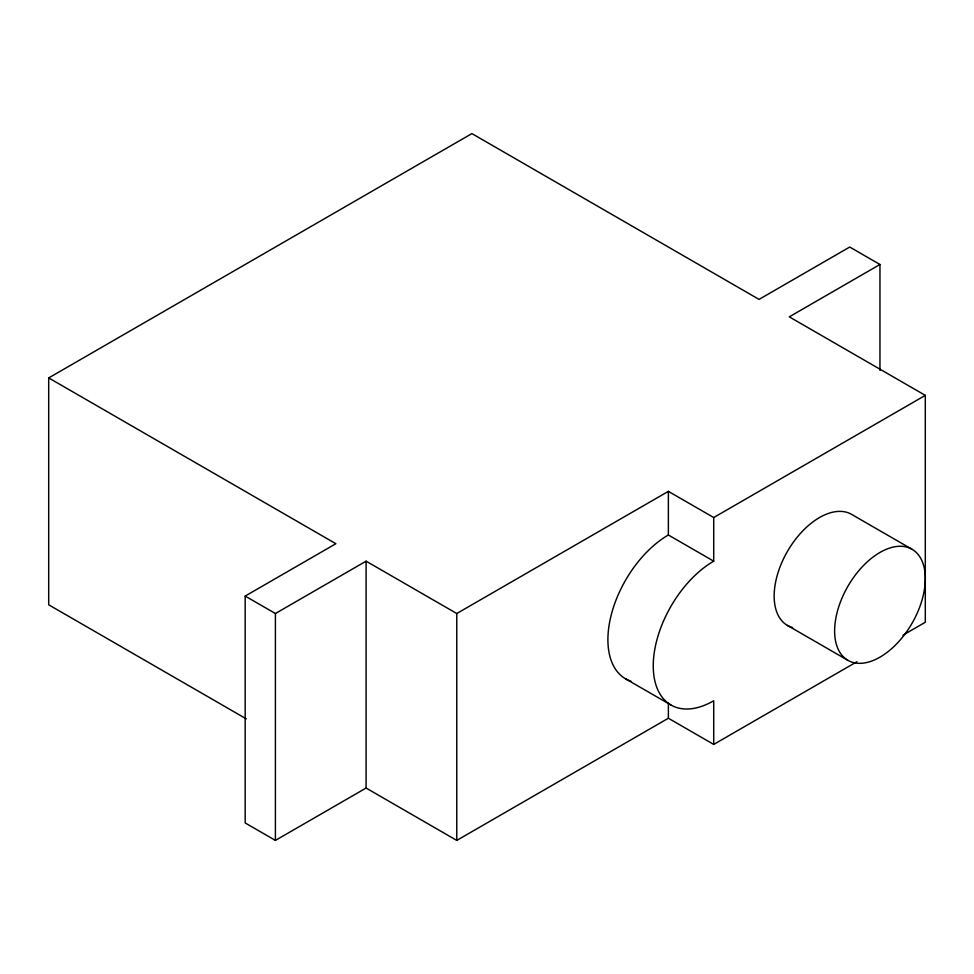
<?xml version="1.0" encoding="UTF-8"?>
<svg xmlns="http://www.w3.org/2000/svg" width="974" height="974" viewBox="0 0 974 974"><rect width="100%" height="100%" fill="white"/><g stroke="black" fill="none" stroke-linecap="round" stroke-linejoin="round"><path stroke-width="1.46" d="M246.288 718.873L48.7 604.805L48.7 377.924L471.891 133.596L759.05 299.395L849.73 247.043L879.96 264.49L879.96 370.363M856.962 661.711L713.711 744.416L668.371 718.24L456.769 840.404L366.09 788.039L275.411 840.404L245.18 822.945L245.18 596.076L335.86 543.711L48.7 377.924M245.18 596.076L275.411 613.523L366.09 561.17L456.769 613.523L668.371 491.359L713.711 517.535L925.3 395.371L925.3 622.252L902.959 635.158M879.96 264.49L789.281 316.842L925.3 395.371M912.017 549.263A64.126 37.024 -60 0 0 836.167 616.53A64.126 37.024 -60 0 0 891.697 648.599A64.126 37.024 -60 0 0 912.017 549.263L851.568 514.369A64.126 37.024 -60 0 0 785.129 555.594A64.126 37.024 -60 0 0 792.58 627.573M668.371 491.359L668.371 534.994L713.711 561.17A85.493 49.357 -60 0 0 653.25 665.875A85.493 49.357 -60 0 0 713.711 700.781L713.711 744.416M787.442 625.43L847.891 660.335M625.612 678.841L670.964 705.018M713.711 517.535L713.711 561.17M668.371 703.191L668.371 718.24M456.769 613.523L456.769 840.404M366.09 561.17L366.09 788.039M275.411 613.523L275.411 840.404M630.86 681.203A85.493 49.357 -60 0 1 611.258 614.85A85.493 49.357 -60 0 1 668.371 534.994"/></g></svg>
